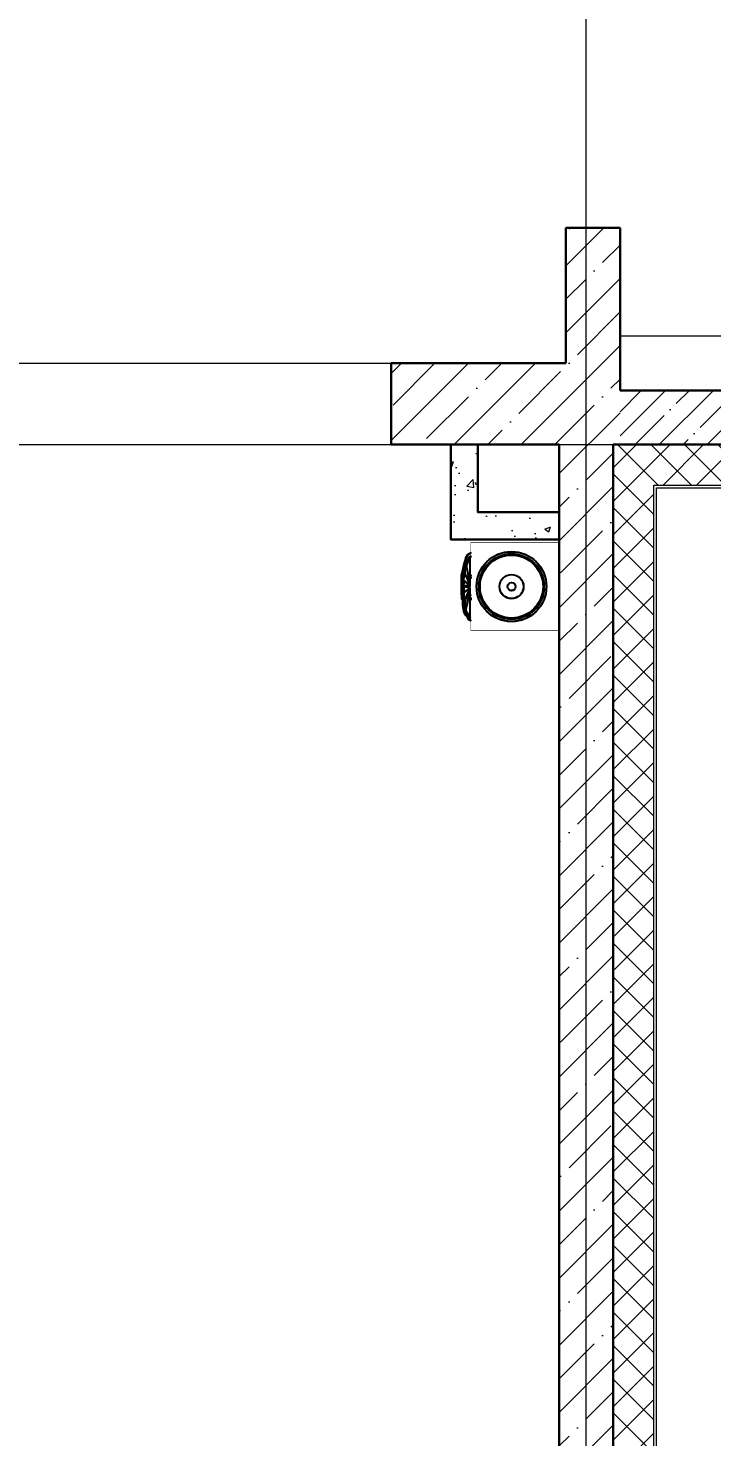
# Model space of a CAD drawing. Extents: x -96705 to 1864084, y -482104 to 235.
# Drawn here: x 937609 to 940134, y -153159 to -147960 of the extents above; entities that cross this region are included whole.
import ezdxf
from ezdxf import colors
from ezdxf.entities.mleader import LeaderData, LeaderLine
from ezdxf.math import Vec2, Vec3

# ---------------------------------------------------------------- set-up
doc = ezdxf.new("R2010")
doc.units = 0
doc.header["$LTSCALE"] = 100
doc.linetypes.add('ADSK_Штриховая_ш2 п1', pattern=[3, 2, -1])
doc.linetypes.add('CENTER', pattern=[2, 1.25, -0.25, 0.25, -0.25])
for name, color, linetype, lineweight in [('АР_Навесной фасад', 5, 'Continuous', 5), ('АР_Оси', 193, 'Continuous', 9), ('АР_Отметки', 250, 'Continuous', 15), ('АР_Перегородки газоблок', 165, 'Continuous', 30), ('АР_Перегородки газоблок_Штрих', 165, 'Continuous', 5), ('АР_Подоконники', 163, 'Continuous', 9), ('АР_Сущ Несущая стена', 202, 'Continuous', 30), ('АР_тонкая линия', 250, 'Continuous', 0), ('АР_Утеплитель', 250, 'Continuous', 9), ('АР_Штриховка монолит', 250, 'Continuous', 9)]:
    doc.layers.add(name, color=color, linetype=linetype, lineweight=lineweight)
doc.layers.add('ТХ_обор_бытовое', color=14, linetype='Continuous')
doc.styles.add('ISOCPEUR', font='isocpeui.ttf', dxfattribs={"height": 250})

# ---------------------------------------------------------------- blocks, each defined once
blk = doc.blocks.new('У300')
at = {"layer": 'ТХ_обор_бытовое', "transparency": 33554559}
for points in [[(-230550.5, 67413.5), (-230554.7, 67413.5), (-230554.7, 67409.3), (-230550.5, 67405.1), (-230546.2, 67409.3), (-230546.2, 67413.5)], [(-230550.5, 67413), (-230554.7, 67413), (-230554.7, 67408.8), (-230550.5, 67404.6), (-230546.3, 67408.8), (-230546.3, 67413)], [(-230546.2, 67417.8), (-230550.5, 67417.8), (-230550.5, 67413.5), (-230546.2, 67409.3), (-230542, 67413.5), (-230542, 67417.8)], [(-230546.3, 67417.3), (-230550.5, 67417.3), (-230550.5, 67413), (-230546.3, 67408.8), (-230542, 67413), (-230542, 67417.3)], [(-230575.9, 67354.3), (-230580.1, 67354.3), (-230580.1, 67350), (-230575.9, 67345.8), (-230571.6, 67350), (-230571.6, 67354.3)], [(-230575.9, 67354.3), (-230580.1, 67354.3), (-230580.1, 67350), (-230575.9, 67345.8), (-230571.6, 67350), (-230571.6, 67354.3)], [(-230575.9, 67354.3), (-230580.1, 67354.3), (-230580.1, 67350), (-230575.9, 67345.8), (-230571.6, 67350), (-230571.6, 67354.3)], [(-230575.9, 67354.3), (-230580.1, 67354.3), (-230580.1, 67350), (-230575.9, 67345.8), (-230571.6, 67350), (-230571.6, 67354.3)], [(-230575.9, 67354.3), (-230580.1, 67354.3), (-230580.1, 67350), (-230575.9, 67345.8), (-230571.6, 67350), (-230571.6, 67354.3)], [(-230575.9, 67354.3), (-230580.1, 67354.3), (-230580.1, 67350), (-230575.9, 67345.8), (-230571.6, 67350), (-230571.6, 67354.3)], [(-230575.9, 67353.8), (-230580.1, 67353.8), (-230580.1, 67349.5), (-230575.9, 67345.3), (-230571.7, 67349.5), (-230571.7, 67353.8)], [(-230575.9, 67353.8), (-230580.1, 67353.8), (-230580.1, 67349.5), (-230575.9, 67345.3), (-230571.7, 67349.5), (-230571.7, 67353.8)], [(-230575.9, 67353.8), (-230580.1, 67353.8), (-230580.1, 67349.5), (-230575.9, 67345.3), (-230571.7, 67349.5), (-230571.7, 67353.8)], [(-230575.9, 67353.8), (-230580.1, 67353.8), (-230580.1, 67349.5), (-230575.9, 67345.3), (-230571.7, 67349.5), (-230571.7, 67353.8)], [(-230575.9, 67353.8), (-230580.1, 67353.8), (-230580.1, 67349.5), (-230575.9, 67345.3), (-230571.7, 67349.5), (-230571.7, 67353.8)], [(-230575.9, 67353.8), (-230580.1, 67353.8), (-230580.1, 67349.5), (-230575.9, 67345.3), (-230571.7, 67349.5), (-230571.7, 67353.8)], [(-230575.9, 67350), (-230580.1, 67350), (-230580.1, 67345.8), (-230575.9, 67341.6), (-230571.6, 67345.8), (-230571.6, 67350)], [(-230575.9, 67350), (-230580.1, 67350), (-230580.1, 67345.8), (-230575.9, 67341.6), (-230571.6, 67345.8), (-230571.6, 67350)], [(-230575.9, 67350), (-230580.1, 67350), (-230580.1, 67345.8), (-230575.9, 67341.6), (-230571.6, 67345.8), (-230571.6, 67350)], [(-230575.9, 67350), (-230580.1, 67350), (-230580.1, 67345.8), (-230575.9, 67341.6), (-230571.6, 67345.8), (-230571.6, 67350)], [(-230575.9, 67350), (-230580.1, 67350), (-230580.1, 67345.8), (-230575.9, 67341.6), (-230571.6, 67345.8), (-230571.6, 67350)], [(-230575.9, 67350), (-230580.1, 67350), (-230580.1, 67345.8), (-230575.9, 67341.6), (-230571.6, 67345.8), (-230571.6, 67350)], [(-230575.9, 67350), (-230580.1, 67350), (-230580.1, 67345.8), (-230575.9, 67341.6), (-230571.6, 67345.8), (-230571.6, 67350)], [(-230575.9, 67350), (-230580.1, 67350), (-230580.1, 67345.8), (-230575.9, 67341.6), (-230571.6, 67345.8), (-230571.6, 67350)], [(-230575.9, 67350), (-230580.1, 67350), (-230580.1, 67345.8), (-230575.9, 67341.6), (-230571.6, 67345.8), (-230571.6, 67350)], [(-230575.9, 67350), (-230580.1, 67350), (-230580.1, 67345.8), (-230575.9, 67341.6), (-230571.6, 67345.8), (-230571.6, 67350)], [(-230575.9, 67350), (-230580.1, 67350), (-230580.1, 67345.8), (-230575.9, 67341.6), (-230571.6, 67345.8), (-230571.6, 67350)], [(-230575.9, 67350), (-230580.1, 67350), (-230580.1, 67345.8), (-230575.9, 67341.6), (-230571.6, 67345.8), (-230571.6, 67350)], [(-230575.9, 67350), (-230580.1, 67350), (-230580.1, 67345.8), (-230575.9, 67341.6), (-230571.6, 67345.8), (-230571.6, 67350)], [(-230575.9, 67349.5), (-230580.1, 67349.5), (-230580.1, 67345.3), (-230575.9, 67341.1), (-230571.7, 67345.3), (-230571.7, 67349.5)], [(-230575.9, 67349.5), (-230580.1, 67349.5), (-230580.1, 67345.3), (-230575.9, 67341.1), (-230571.7, 67345.3), (-230571.7, 67349.5)], [(-230575.9, 67349.5), (-230580.1, 67349.5), (-230580.1, 67345.3), (-230575.9, 67341.1), (-230571.7, 67345.3), (-230571.7, 67349.5)], [(-230575.9, 67349.5), (-230580.1, 67349.5), (-230580.1, 67345.3), (-230575.9, 67341.1), (-230571.7, 67345.3), (-230571.7, 67349.5)], [(-230575.9, 67349.5), (-230580.1, 67349.5), (-230580.1, 67345.3), (-230575.9, 67341.1), (-230571.7, 67345.3), (-230571.7, 67349.5)], [(-230575.9, 67349.5), (-230580.1, 67349.5), (-230580.1, 67345.3), (-230575.9, 67341.1), (-230571.7, 67345.3), (-230571.7, 67349.5)], [(-230575.9, 67349.5), (-230580.1, 67349.5), (-230580.1, 67345.3), (-230575.9, 67341.1), (-230571.7, 67345.3), (-230571.7, 67349.5)], [(-230575.9, 67349.5), (-230580.1, 67349.5), (-230580.1, 67345.3), (-230575.9, 67341.1), (-230571.7, 67345.3), (-230571.7, 67349.5)], [(-230575.9, 67349.5), (-230580.1, 67349.5), (-230580.1, 67345.3), (-230575.9, 67341.1), (-230571.7, 67345.3), (-230571.7, 67349.5)], [(-230575.9, 67349.5), (-230580.1, 67349.5), (-230580.1, 67345.3), (-230575.9, 67341.1), (-230571.7, 67345.3), (-230571.7, 67349.5)], [(-230575.9, 67349.5), (-230580.1, 67349.5), (-230580.1, 67345.3), (-230575.9, 67341.1), (-230571.7, 67345.3), (-230571.7, 67349.5)], [(-230575.9, 67349.5), (-230580.1, 67349.5), (-230580.1, 67345.3), (-230575.9, 67341.1), (-230571.7, 67345.3), (-230571.7, 67349.5)], [(-230575.9, 67349.5), (-230580.1, 67349.5), (-230580.1, 67345.3), (-230575.9, 67341.1), (-230571.7, 67345.3), (-230571.7, 67349.5)], [(-230575.9, 67345.8), (-230580.1, 67345.8), (-230580.1, 67341.6), (-230575.9, 67337.3), (-230571.6, 67341.6), (-230571.6, 67345.8)], [(-230575.9, 67345.3), (-230580.1, 67345.3), (-230580.1, 67341.1), (-230575.9, 67336.8), (-230571.7, 67341.1), (-230571.7, 67345.3)], [(-230571.6, 67354.3), (-230575.9, 67354.3), (-230575.9, 67350), (-230571.6, 67345.8), (-230567.4, 67350), (-230567.4, 67354.3)], [(-230571.6, 67354.3), (-230575.9, 67354.3), (-230575.9, 67350), (-230571.6, 67345.8), (-230567.4, 67350), (-230567.4, 67354.3)], [(-230571.6, 67354.3), (-230575.9, 67354.3), (-230575.9, 67350), (-230571.6, 67345.8), (-230567.4, 67350), (-230567.4, 67354.3)], [(-230571.6, 67354.3), (-230575.9, 67354.3), (-230575.9, 67350), (-230571.6, 67345.8), (-230567.4, 67350), (-230567.4, 67354.3)], [(-230571.6, 67354.3), (-230575.9, 67354.3), (-230575.9, 67350), (-230571.6, 67345.8), (-230567.4, 67350), (-230567.4, 67354.3)], [(-230571.7, 67353.8), (-230575.9, 67353.8), (-230575.9, 67349.5), (-230571.7, 67345.3), (-230567.4, 67349.5), (-230567.4, 67353.8)], [(-230571.7, 67353.8), (-230575.9, 67353.8), (-230575.9, 67349.5), (-230571.7, 67345.3), (-230567.4, 67349.5), (-230567.4, 67353.8)], [(-230571.7, 67353.8), (-230575.9, 67353.8), (-230575.9, 67349.5), (-230571.7, 67345.3), (-230567.4, 67349.5), (-230567.4, 67353.8)], [(-230571.7, 67353.8), (-230575.9, 67353.8), (-230575.9, 67349.5), (-230571.7, 67345.3), (-230567.4, 67349.5), (-230567.4, 67353.8)], [(-230571.7, 67353.8), (-230575.9, 67353.8), (-230575.9, 67349.5), (-230571.7, 67345.3), (-230567.4, 67349.5), (-230567.4, 67353.8)], [(-230571.6, 67350), (-230575.9, 67350), (-230575.9, 67345.8), (-230571.6, 67341.6), (-230567.4, 67345.8), (-230567.4, 67350)], [(-230571.6, 67350), (-230575.9, 67350), (-230575.9, 67345.8), (-230571.6, 67341.6), (-230567.4, 67345.8), (-230567.4, 67350)], [(-230571.6, 67350), (-230575.9, 67350), (-230575.9, 67345.8), (-230571.6, 67341.6), (-230567.4, 67345.8), (-230567.4, 67350)], [(-230571.6, 67350), (-230575.9, 67350), (-230575.9, 67345.8), (-230571.6, 67341.6), (-230567.4, 67345.8), (-230567.4, 67350)], [(-230571.6, 67350), (-230575.9, 67350), (-230575.9, 67345.8), (-230571.6, 67341.6), (-230567.4, 67345.8), (-230567.4, 67350)], [(-230571.6, 67350), (-230575.9, 67350), (-230575.9, 67345.8), (-230571.6, 67341.6), (-230567.4, 67345.8), (-230567.4, 67350)], [(-230571.6, 67350), (-230575.9, 67350), (-230575.9, 67345.8), (-230571.6, 67341.6), (-230567.4, 67345.8), (-230567.4, 67350)], [(-230571.6, 67350), (-230575.9, 67350), (-230575.9, 67345.8), (-230571.6, 67341.6), (-230567.4, 67345.8), (-230567.4, 67350)], [(-230571.7, 67349.5), (-230575.9, 67349.5), (-230575.9, 67345.3), (-230571.7, 67341.1), (-230567.4, 67345.3), (-230567.4, 67349.5)], [(-230571.7, 67349.5), (-230575.9, 67349.5), (-230575.9, 67345.3), (-230571.7, 67341.1), (-230567.4, 67345.3), (-230567.4, 67349.5)], [(-230571.7, 67349.5), (-230575.9, 67349.5), (-230575.9, 67345.3), (-230571.7, 67341.1), (-230567.4, 67345.3), (-230567.4, 67349.5)], [(-230571.7, 67349.5), (-230575.9, 67349.5), (-230575.9, 67345.3), (-230571.7, 67341.1), (-230567.4, 67345.3), (-230567.4, 67349.5)], [(-230571.7, 67349.5), (-230575.9, 67349.5), (-230575.9, 67345.3), (-230571.7, 67341.1), (-230567.4, 67345.3), (-230567.4, 67349.5)], [(-230571.7, 67349.5), (-230575.9, 67349.5), (-230575.9, 67345.3), (-230571.7, 67341.1), (-230567.4, 67345.3), (-230567.4, 67349.5)], [(-230571.7, 67349.5), (-230575.9, 67349.5), (-230575.9, 67345.3), (-230571.7, 67341.1), (-230567.4, 67345.3), (-230567.4, 67349.5)], [(-230571.7, 67349.5), (-230575.9, 67349.5), (-230575.9, 67345.3), (-230571.7, 67341.1), (-230567.4, 67345.3), (-230567.4, 67349.5)], [(-230567.4, 67341.1), (-230571.7, 67341.1), (-230571.7, 67336.8), (-230567.4, 67332.6), (-230563.2, 67336.8), (-230563.2, 67341.1)], [(-230567.4, 67328.4), (-230571.7, 67328.4), (-230571.7, 67324.1), (-230567.4, 67319.9), (-230563.2, 67324.1), (-230563.2, 67328.4)], [(-230567.4, 67341.6), (-230571.6, 67341.6), (-230571.6, 67337.3), (-230567.4, 67333.1), (-230563.2, 67337.3), (-230563.2, 67341.6)], [(-230567.4, 67328.9), (-230571.6, 67328.9), (-230571.6, 67324.6), (-230567.4, 67320.4), (-230563.2, 67324.6), (-230563.2, 67328.9)], [(-230546.2, 67358.5), (-230550.5, 67358.5), (-230550.5, 67354.3), (-230546.2, 67350), (-230542, 67354.3), (-230542, 67358.5)], [(-230546.2, 67358.5), (-230550.5, 67358.5), (-230550.5, 67354.3), (-230546.2, 67350), (-230542, 67354.3), (-230542, 67358.5)], [(-230546.3, 67358), (-230550.5, 67358), (-230550.5, 67353.8), (-230546.3, 67349.5), (-230542, 67353.8), (-230542, 67358)], [(-230546.3, 67358), (-230550.5, 67358), (-230550.5, 67353.8), (-230546.3, 67349.5), (-230542, 67353.8), (-230542, 67358)], [(-230546.2, 67354.3), (-230550.5, 67354.3), (-230550.5, 67350), (-230546.2, 67345.8), (-230542, 67350), (-230542, 67354.3)], [(-230546.2, 67354.3), (-230550.5, 67354.3), (-230550.5, 67350), (-230546.2, 67345.8), (-230542, 67350), (-230542, 67354.3)], [(-230546.2, 67354.3), (-230550.5, 67354.3), (-230550.5, 67350), (-230546.2, 67345.8), (-230542, 67350), (-230542, 67354.3)], [(-230546.3, 67353.8), (-230550.5, 67353.8), (-230550.5, 67349.5), (-230546.3, 67345.3), (-230542, 67349.5), (-230542, 67353.8)], [(-230546.3, 67353.8), (-230550.5, 67353.8), (-230550.5, 67349.5), (-230546.3, 67345.3), (-230542, 67349.5), (-230542, 67353.8)], [(-230546.3, 67353.8), (-230550.5, 67353.8), (-230550.5, 67349.5), (-230546.3, 67345.3), (-230542, 67349.5), (-230542, 67353.8)], [(-230546.2, 67350), (-230550.5, 67350), (-230550.5, 67345.8), (-230546.2, 67341.6), (-230542, 67345.8), (-230542, 67350)], [(-230546.3, 67349.5), (-230550.5, 67349.5), (-230550.5, 67345.3), (-230546.3, 67341.1), (-230542, 67345.3), (-230542, 67349.5)], [(-230546.2, 67345.8), (-230550.5, 67345.8), (-230550.5, 67341.6), (-230546.2, 67337.3), (-230542, 67341.6), (-230542, 67345.8)], [(-230546.2, 67345.8), (-230550.5, 67345.8), (-230550.5, 67341.6), (-230546.2, 67337.3), (-230542, 67341.6), (-230542, 67345.8)], [(-230546.2, 67345.8), (-230550.5, 67345.8), (-230550.5, 67341.6), (-230546.2, 67337.3), (-230542, 67341.6), (-230542, 67345.8)], [(-230546.2, 67345.8), (-230550.5, 67345.8), (-230550.5, 67341.6), (-230546.2, 67337.3), (-230542, 67341.6), (-230542, 67345.8)], [(-230546.3, 67345.3), (-230550.5, 67345.3), (-230550.5, 67341.1), (-230546.3, 67336.8), (-230542, 67341.1), (-230542, 67345.3)], [(-230546.3, 67345.3), (-230550.5, 67345.3), (-230550.5, 67341.1), (-230546.3, 67336.8), (-230542, 67341.1), (-230542, 67345.3)], [(-230546.3, 67345.3), (-230550.5, 67345.3), (-230550.5, 67341.1), (-230546.3, 67336.8), (-230542, 67341.1), (-230542, 67345.3)], [(-230546.3, 67345.3), (-230550.5, 67345.3), (-230550.5, 67341.1), (-230546.3, 67336.8), (-230542, 67341.1), (-230542, 67345.3)], [(-230542, 67349.5), (-230546.3, 67349.5), (-230546.3, 67345.3), (-230542, 67341.1), (-230537.8, 67345.3), (-230537.8, 67349.5)], [(-230542, 67341.1), (-230546.3, 67341.1), (-230546.3, 67336.8), (-230542, 67332.6), (-230537.8, 67336.8), (-230537.8, 67341.1)], [(-230542, 67341.1), (-230546.3, 67341.1), (-230546.3, 67336.8), (-230542, 67332.6), (-230537.8, 67336.8), (-230537.8, 67341.1)], [(-230542, 67350), (-230546.2, 67350), (-230546.2, 67345.8), (-230542, 67341.6), (-230537.8, 67345.8), (-230537.8, 67350)], [(-230542, 67341.6), (-230546.2, 67341.6), (-230546.2, 67337.3), (-230542, 67333.1), (-230537.8, 67337.3), (-230537.8, 67341.6)], [(-230542, 67341.6), (-230546.2, 67341.6), (-230546.2, 67337.3), (-230542, 67333.1), (-230537.8, 67337.3), (-230537.8, 67341.6)], [(-230567.4, 67319.9), (-230571.7, 67319.9), (-230571.7, 67315.7), (-230567.4, 67311.4), (-230563.2, 67315.7), (-230563.2, 67319.9)], [(-230567.4, 67307.2), (-230571.7, 67307.2), (-230571.7, 67303), (-230567.4, 67298.7), (-230563.2, 67303), (-230563.2, 67307.2)], [(-230567.4, 67303), (-230571.7, 67303), (-230571.7, 67298.7), (-230567.4, 67294.5), (-230563.2, 67298.7), (-230563.2, 67303)], [(-230567.4, 67303), (-230571.7, 67303), (-230571.7, 67298.7), (-230567.4, 67294.5), (-230563.2, 67298.7), (-230563.2, 67303)], [(-230567.4, 67298.7), (-230571.7, 67298.7), (-230571.7, 67294.5), (-230567.4, 67290.3), (-230563.2, 67294.5), (-230563.2, 67298.7)], [(-230567.4, 67298.7), (-230571.7, 67298.7), (-230571.7, 67294.5), (-230567.4, 67290.3), (-230563.2, 67294.5), (-230563.2, 67298.7)], [(-230567.4, 67298.7), (-230571.7, 67298.7), (-230571.7, 67294.5), (-230567.4, 67290.3), (-230563.2, 67294.5), (-230563.2, 67298.7)], [(-230567.4, 67298.7), (-230571.7, 67298.7), (-230571.7, 67294.5), (-230567.4, 67290.3), (-230563.2, 67294.5), (-230563.2, 67298.7)], [(-230567.4, 67290.3), (-230571.7, 67290.3), (-230571.7, 67286), (-230567.4, 67281.8), (-230563.2, 67286), (-230563.2, 67290.3)], [(-230567.4, 67281.8), (-230571.7, 67281.8), (-230571.7, 67277.6), (-230567.4, 67273.3), (-230563.2, 67277.6), (-230563.2, 67281.8)], [(-230567.4, 67281.8), (-230571.7, 67281.8), (-230571.7, 67277.6), (-230567.4, 67273.3), (-230563.2, 67277.6), (-230563.2, 67281.8)], [(-230567.4, 67277.6), (-230571.7, 67277.6), (-230571.7, 67273.3), (-230567.4, 67269.1), (-230563.2, 67273.3), (-230563.2, 67277.6)], [(-230567.4, 67320.4), (-230571.6, 67320.4), (-230571.6, 67316.2), (-230567.4, 67311.9), (-230563.2, 67316.2), (-230563.2, 67320.4)], [(-230567.4, 67307.7), (-230571.6, 67307.7), (-230571.6, 67303.5), (-230567.4, 67299.2), (-230563.2, 67303.5), (-230563.2, 67307.7)], [(-230567.4, 67303.5), (-230571.6, 67303.5), (-230571.6, 67299.2), (-230567.4, 67295), (-230563.2, 67299.2), (-230563.2, 67303.5)], [(-230567.4, 67303.5), (-230571.6, 67303.5), (-230571.6, 67299.2), (-230567.4, 67295), (-230563.2, 67299.2), (-230563.2, 67303.5)], [(-230567.4, 67299.2), (-230571.6, 67299.2), (-230571.6, 67295), (-230567.4, 67290.8), (-230563.2, 67295), (-230563.2, 67299.2)], [(-230567.4, 67299.2), (-230571.6, 67299.2), (-230571.6, 67295), (-230567.4, 67290.8), (-230563.2, 67295), (-230563.2, 67299.2)], [(-230567.4, 67299.2), (-230571.6, 67299.2), (-230571.6, 67295), (-230567.4, 67290.8), (-230563.2, 67295), (-230563.2, 67299.2)], [(-230567.4, 67299.2), (-230571.6, 67299.2), (-230571.6, 67295), (-230567.4, 67290.8), (-230563.2, 67295), (-230563.2, 67299.2)], [(-230567.4, 67290.8), (-230571.6, 67290.8), (-230571.6, 67286.5), (-230567.4, 67282.3), (-230563.2, 67286.5), (-230563.2, 67290.8)], [(-230567.4, 67282.3), (-230571.6, 67282.3), (-230571.6, 67278.1), (-230567.4, 67273.8), (-230563.2, 67278.1), (-230563.2, 67282.3)], [(-230567.4, 67282.3), (-230571.6, 67282.3), (-230571.6, 67278.1), (-230567.4, 67273.8), (-230563.2, 67278.1), (-230563.2, 67282.3)], [(-230567.4, 67278.1), (-230571.6, 67278.1), (-230571.6, 67273.8), (-230567.4, 67269.6), (-230563.2, 67273.8), (-230563.2, 67278.1)], [(-230575.9, 67273.8), (-230580.1, 67273.8), (-230580.1, 67269.6), (-230575.9, 67265.4), (-230571.6, 67269.6), (-230571.6, 67273.8)], [(-230575.9, 67273.8), (-230580.1, 67273.8), (-230580.1, 67269.6), (-230575.9, 67265.4), (-230571.6, 67269.6), (-230571.6, 67273.8)], [(-230575.9, 67273.3), (-230580.1, 67273.3), (-230580.1, 67269.1), (-230575.9, 67264.9), (-230571.7, 67269.1), (-230571.7, 67273.3)], [(-230575.9, 67273.3), (-230580.1, 67273.3), (-230580.1, 67269.1), (-230575.9, 67264.9), (-230571.7, 67269.1), (-230571.7, 67273.3)], [(-230575.9, 67269.6), (-230580.1, 67269.6), (-230580.1, 67265.4), (-230575.9, 67261.1), (-230571.6, 67265.4), (-230571.6, 67269.6)], [(-230575.9, 67269.6), (-230580.1, 67269.6), (-230580.1, 67265.4), (-230575.9, 67261.1), (-230571.6, 67265.4), (-230571.6, 67269.6)], [(-230575.9, 67269.6), (-230580.1, 67269.6), (-230580.1, 67265.4), (-230575.9, 67261.1), (-230571.6, 67265.4), (-230571.6, 67269.6)], [(-230575.9, 67269.6), (-230580.1, 67269.6), (-230580.1, 67265.4), (-230575.9, 67261.1), (-230571.6, 67265.4), (-230571.6, 67269.6)], [(-230575.9, 67269.6), (-230580.1, 67269.6), (-230580.1, 67265.4), (-230575.9, 67261.1), (-230571.6, 67265.4), (-230571.6, 67269.6)], [(-230575.9, 67269.6), (-230580.1, 67269.6), (-230580.1, 67265.4), (-230575.9, 67261.1), (-230571.6, 67265.4), (-230571.6, 67269.6)], [(-230575.9, 67269.6), (-230580.1, 67269.6), (-230580.1, 67265.4), (-230575.9, 67261.1), (-230571.6, 67265.4), (-230571.6, 67269.6)], [(-230575.9, 67269.6), (-230580.1, 67269.6), (-230580.1, 67265.4), (-230575.9, 67261.1), (-230571.6, 67265.4), (-230571.6, 67269.6)], [(-230575.9, 67269.6), (-230580.1, 67269.6), (-230580.1, 67265.4), (-230575.9, 67261.1), (-230571.6, 67265.4), (-230571.6, 67269.6)], [(-230575.9, 67269.1), (-230580.1, 67269.1), (-230580.1, 67264.9), (-230575.9, 67260.6), (-230571.7, 67264.9), (-230571.7, 67269.1)], [(-230575.9, 67269.1), (-230580.1, 67269.1), (-230580.1, 67264.9), (-230575.9, 67260.6), (-230571.7, 67264.9), (-230571.7, 67269.1)], [(-230575.9, 67269.1), (-230580.1, 67269.1), (-230580.1, 67264.9), (-230575.9, 67260.6), (-230571.7, 67264.9), (-230571.7, 67269.1)], [(-230575.9, 67269.1), (-230580.1, 67269.1), (-230580.1, 67264.9), (-230575.9, 67260.6), (-230571.7, 67264.9), (-230571.7, 67269.1)], [(-230575.9, 67269.1), (-230580.1, 67269.1), (-230580.1, 67264.9), (-230575.9, 67260.6), (-230571.7, 67264.9), (-230571.7, 67269.1)], [(-230575.9, 67269.1), (-230580.1, 67269.1), (-230580.1, 67264.9), (-230575.9, 67260.6), (-230571.7, 67264.9), (-230571.7, 67269.1)], [(-230575.9, 67269.1), (-230580.1, 67269.1), (-230580.1, 67264.9), (-230575.9, 67260.6), (-230571.7, 67264.9), (-230571.7, 67269.1)], [(-230575.9, 67269.1), (-230580.1, 67269.1), (-230580.1, 67264.9), (-230575.9, 67260.6), (-230571.7, 67264.9), (-230571.7, 67269.1)], [(-230575.9, 67269.1), (-230580.1, 67269.1), (-230580.1, 67264.9), (-230575.9, 67260.6), (-230571.7, 67264.9), (-230571.7, 67269.1)], [(-230575.9, 67265.4), (-230580.1, 67265.4), (-230580.1, 67261.1), (-230575.9, 67256.9), (-230571.6, 67261.1), (-230571.6, 67265.4)], [(-230575.9, 67265.4), (-230580.1, 67265.4), (-230580.1, 67261.1), (-230575.9, 67256.9), (-230571.6, 67261.1), (-230571.6, 67265.4)], [(-230575.9, 67265.4), (-230580.1, 67265.4), (-230580.1, 67261.1), (-230575.9, 67256.9), (-230571.6, 67261.1), (-230571.6, 67265.4)], [(-230575.9, 67265.4), (-230580.1, 67265.4), (-230580.1, 67261.1), (-230575.9, 67256.9), (-230571.6, 67261.1), (-230571.6, 67265.4)], [(-230575.9, 67265.4), (-230580.1, 67265.4), (-230580.1, 67261.1), (-230575.9, 67256.9), (-230571.6, 67261.1), (-230571.6, 67265.4)], [(-230575.9, 67264.9), (-230580.1, 67264.9), (-230580.1, 67260.6), (-230575.9, 67256.4), (-230571.7, 67260.6), (-230571.7, 67264.9)], [(-230575.9, 67264.9), (-230580.1, 67264.9), (-230580.1, 67260.6), (-230575.9, 67256.4), (-230571.7, 67260.6), (-230571.7, 67264.9)], [(-230575.9, 67264.9), (-230580.1, 67264.9), (-230580.1, 67260.6), (-230575.9, 67256.4), (-230571.7, 67260.6), (-230571.7, 67264.9)], [(-230575.9, 67264.9), (-230580.1, 67264.9), (-230580.1, 67260.6), (-230575.9, 67256.4), (-230571.7, 67260.6), (-230571.7, 67264.9)], [(-230575.9, 67264.9), (-230580.1, 67264.9), (-230580.1, 67260.6), (-230575.9, 67256.4), (-230571.7, 67260.6), (-230571.7, 67264.9)], [(-230571.6, 67269.6), (-230575.9, 67269.6), (-230575.9, 67265.4), (-230571.6, 67261.1), (-230567.4, 67265.4), (-230567.4, 67269.6)], [(-230571.6, 67269.6), (-230575.9, 67269.6), (-230575.9, 67265.4), (-230571.6, 67261.1), (-230567.4, 67265.4), (-230567.4, 67269.6)], [(-230571.6, 67269.6), (-230575.9, 67269.6), (-230575.9, 67265.4), (-230571.6, 67261.1), (-230567.4, 67265.4), (-230567.4, 67269.6)], [(-230571.6, 67269.6), (-230575.9, 67269.6), (-230575.9, 67265.4), (-230571.6, 67261.1), (-230567.4, 67265.4), (-230567.4, 67269.6)], [(-230571.6, 67269.6), (-230575.9, 67269.6), (-230575.9, 67265.4), (-230571.6, 67261.1), (-230567.4, 67265.4), (-230567.4, 67269.6)], [(-230571.6, 67269.6), (-230575.9, 67269.6), (-230575.9, 67265.4), (-230571.6, 67261.1), (-230567.4, 67265.4), (-230567.4, 67269.6)], [(-230571.6, 67269.6), (-230575.9, 67269.6), (-230575.9, 67265.4), (-230571.6, 67261.1), (-230567.4, 67265.4), (-230567.4, 67269.6)], [(-230571.6, 67269.6), (-230575.9, 67269.6), (-230575.9, 67265.4), (-230571.6, 67261.1), (-230567.4, 67265.4), (-230567.4, 67269.6)], [(-230571.6, 67269.6), (-230575.9, 67269.6), (-230575.9, 67265.4), (-230571.6, 67261.1), (-230567.4, 67265.4), (-230567.4, 67269.6)], [(-230571.7, 67269.1), (-230575.9, 67269.1), (-230575.9, 67264.9), (-230571.7, 67260.6), (-230567.4, 67264.9), (-230567.4, 67269.1)], [(-230571.7, 67269.1), (-230575.9, 67269.1), (-230575.9, 67264.9), (-230571.7, 67260.6), (-230567.4, 67264.9), (-230567.4, 67269.1)], [(-230571.7, 67269.1), (-230575.9, 67269.1), (-230575.9, 67264.9), (-230571.7, 67260.6), (-230567.4, 67264.9), (-230567.4, 67269.1)], [(-230571.7, 67269.1), (-230575.9, 67269.1), (-230575.9, 67264.9), (-230571.7, 67260.6), (-230567.4, 67264.9), (-230567.4, 67269.1)], [(-230571.7, 67269.1), (-230575.9, 67269.1), (-230575.9, 67264.9), (-230571.7, 67260.6), (-230567.4, 67264.9), (-230567.4, 67269.1)], [(-230571.7, 67269.1), (-230575.9, 67269.1), (-230575.9, 67264.9), (-230571.7, 67260.6), (-230567.4, 67264.9), (-230567.4, 67269.1)], [(-230571.7, 67269.1), (-230575.9, 67269.1), (-230575.9, 67264.9), (-230571.7, 67260.6), (-230567.4, 67264.9), (-230567.4, 67269.1)], [(-230571.7, 67269.1), (-230575.9, 67269.1), (-230575.9, 67264.9), (-230571.7, 67260.6), (-230567.4, 67264.9), (-230567.4, 67269.1)], [(-230571.7, 67269.1), (-230575.9, 67269.1), (-230575.9, 67264.9), (-230571.7, 67260.6), (-230567.4, 67264.9), (-230567.4, 67269.1)], [(-230571.6, 67265.4), (-230575.9, 67265.4), (-230575.9, 67261.1), (-230571.6, 67256.9), (-230567.4, 67261.1), (-230567.4, 67265.4)], [(-230571.6, 67265.4), (-230575.9, 67265.4), (-230575.9, 67261.1), (-230571.6, 67256.9), (-230567.4, 67261.1), (-230567.4, 67265.4)], [(-230571.6, 67265.4), (-230575.9, 67265.4), (-230575.9, 67261.1), (-230571.6, 67256.9), (-230567.4, 67261.1), (-230567.4, 67265.4)], [(-230571.7, 67264.9), (-230575.9, 67264.9), (-230575.9, 67260.6), (-230571.7, 67256.4), (-230567.4, 67260.6), (-230567.4, 67264.9)], [(-230571.7, 67264.9), (-230575.9, 67264.9), (-230575.9, 67260.6), (-230571.7, 67256.4), (-230567.4, 67260.6), (-230567.4, 67264.9)], [(-230571.7, 67264.9), (-230575.9, 67264.9), (-230575.9, 67260.6), (-230571.7, 67256.4), (-230567.4, 67260.6), (-230567.4, 67264.9)], [(-230567.4, 67273.3), (-230571.7, 67273.3), (-230571.7, 67269.1), (-230567.4, 67264.9), (-230563.2, 67269.1), (-230563.2, 67273.3)], [(-230567.4, 67273.8), (-230571.6, 67273.8), (-230571.6, 67269.6), (-230567.4, 67265.4), (-230563.2, 67269.6), (-230563.2, 67273.8)], [(-230563.2, 67269.6), (-230567.4, 67269.6), (-230567.4, 67265.4), (-230563.2, 67261.1), (-230558.9, 67265.4), (-230558.9, 67269.6)], [(-230563.2, 67269.1), (-230567.4, 67269.1), (-230567.4, 67264.9), (-230563.2, 67260.6), (-230559, 67264.9), (-230559, 67269.1)], [(-230563.2, 67256.9), (-230567.4, 67256.9), (-230567.4, 67252.7), (-230563.2, 67248.4), (-230558.9, 67252.7), (-230558.9, 67256.9)], [(-230563.2, 67256.4), (-230567.4, 67256.4), (-230567.4, 67252.2), (-230563.2, 67247.9), (-230559, 67252.2), (-230559, 67256.4)], [(-230563.2, 67252.7), (-230567.4, 67252.7), (-230567.4, 67248.4), (-230563.2, 67244.2), (-230558.9, 67248.4), (-230558.9, 67252.7)], [(-230563.2, 67252.2), (-230567.4, 67252.2), (-230567.4, 67247.9), (-230563.2, 67243.7), (-230559, 67247.9), (-230559, 67252.2)], [(-230563.2, 67244.2), (-230567.4, 67244.2), (-230567.4, 67240), (-230563.2, 67235.7), (-230558.9, 67240), (-230558.9, 67244.2)], [(-230563.2, 67243.7), (-230567.4, 67243.7), (-230567.4, 67239.5), (-230563.2, 67235.2), (-230559, 67239.5), (-230559, 67243.7)], [(-230563.2, 67240), (-230567.4, 67240), (-230567.4, 67235.7), (-230563.2, 67231.5), (-230558.9, 67235.7), (-230558.9, 67240)], [(-230563.2, 67239.5), (-230567.4, 67239.5), (-230567.4, 67235.2), (-230563.2, 67231), (-230559, 67235.2), (-230559, 67239.5)], [(-230550.5, 67269.6), (-230554.7, 67269.6), (-230554.7, 67265.4), (-230550.5, 67261.1), (-230546.2, 67265.4), (-230546.2, 67269.6)], [(-230550.5, 67269.6), (-230554.7, 67269.6), (-230554.7, 67265.4), (-230550.5, 67261.1), (-230546.2, 67265.4), (-230546.2, 67269.6)], [(-230550.5, 67269.1), (-230554.7, 67269.1), (-230554.7, 67264.9), (-230550.5, 67260.6), (-230546.3, 67264.9), (-230546.3, 67269.1)], [(-230550.5, 67269.1), (-230554.7, 67269.1), (-230554.7, 67264.9), (-230550.5, 67260.6), (-230546.3, 67264.9), (-230546.3, 67269.1)], [(-230546.2, 67273.8), (-230550.5, 67273.8), (-230550.5, 67269.6), (-230546.2, 67265.4), (-230542, 67269.6), (-230542, 67273.8)], [(-230546.2, 67273.8), (-230550.5, 67273.8), (-230550.5, 67269.6), (-230546.2, 67265.4), (-230542, 67269.6), (-230542, 67273.8)], [(-230546.2, 67273.8), (-230550.5, 67273.8), (-230550.5, 67269.6), (-230546.2, 67265.4), (-230542, 67269.6), (-230542, 67273.8)], [(-230546.2, 67273.8), (-230550.5, 67273.8), (-230550.5, 67269.6), (-230546.2, 67265.4), (-230542, 67269.6), (-230542, 67273.8)], [(-230546.3, 67273.3), (-230550.5, 67273.3), (-230550.5, 67269.1), (-230546.3, 67264.9), (-230542, 67269.1), (-230542, 67273.3)], [(-230546.3, 67273.3), (-230550.5, 67273.3), (-230550.5, 67269.1), (-230546.3, 67264.9), (-230542, 67269.1), (-230542, 67273.3)], [(-230546.3, 67273.3), (-230550.5, 67273.3), (-230550.5, 67269.1), (-230546.3, 67264.9), (-230542, 67269.1), (-230542, 67273.3)], [(-230546.3, 67273.3), (-230550.5, 67273.3), (-230550.5, 67269.1), (-230546.3, 67264.9), (-230542, 67269.1), (-230542, 67273.3)], [(-230546.2, 67269.6), (-230550.5, 67269.6), (-230550.5, 67265.4), (-230546.2, 67261.1), (-230542, 67265.4), (-230542, 67269.6)], [(-230546.2, 67269.6), (-230550.5, 67269.6), (-230550.5, 67265.4), (-230546.2, 67261.1), (-230542, 67265.4), (-230542, 67269.6)], [(-230546.3, 67269.1), (-230550.5, 67269.1), (-230550.5, 67264.9), (-230546.3, 67260.6), (-230542, 67264.9), (-230542, 67269.1)], [(-230546.3, 67269.1), (-230550.5, 67269.1), (-230550.5, 67264.9), (-230546.3, 67260.6), (-230542, 67264.9), (-230542, 67269.1)], [(-230546.2, 67265.4), (-230550.5, 67265.4), (-230550.5, 67261.1), (-230546.2, 67256.9), (-230542, 67261.1), (-230542, 67265.4)], [(-230546.2, 67265.4), (-230550.5, 67265.4), (-230550.5, 67261.1), (-230546.2, 67256.9), (-230542, 67261.1), (-230542, 67265.4)], [(-230546.3, 67264.9), (-230550.5, 67264.9), (-230550.5, 67260.6), (-230546.3, 67256.4), (-230542, 67260.6), (-230542, 67264.9)], [(-230546.3, 67264.9), (-230550.5, 67264.9), (-230550.5, 67260.6), (-230546.3, 67256.4), (-230542, 67260.6), (-230542, 67264.9)], [(-230546.2, 67261.1), (-230550.5, 67261.1), (-230550.5, 67256.9), (-230546.2, 67252.7), (-230542, 67256.9), (-230542, 67261.1)], [(-230546.2, 67261.1), (-230550.5, 67261.1), (-230550.5, 67256.9), (-230546.2, 67252.7), (-230542, 67256.9), (-230542, 67261.1)], [(-230546.3, 67260.6), (-230550.5, 67260.6), (-230550.5, 67256.4), (-230546.3, 67252.2), (-230542, 67256.4), (-230542, 67260.6)], [(-230546.3, 67260.6), (-230550.5, 67260.6), (-230550.5, 67256.4), (-230546.3, 67252.2), (-230542, 67256.4), (-230542, 67260.6)], [(-230542, 67264.9), (-230546.3, 67264.9), (-230546.3, 67260.6), (-230542, 67256.4), (-230537.8, 67260.6), (-230537.8, 67264.9)], [(-230542, 67260.6), (-230546.3, 67260.6), (-230546.3, 67256.4), (-230542, 67252.2), (-230537.8, 67256.4), (-230537.8, 67260.6)], [(-230542, 67260.6), (-230546.3, 67260.6), (-230546.3, 67256.4), (-230542, 67252.2), (-230537.8, 67256.4), (-230537.8, 67260.6)], [(-230542, 67265.4), (-230546.2, 67265.4), (-230546.2, 67261.1), (-230542, 67256.9), (-230537.8, 67261.1), (-230537.8, 67265.4)], [(-230542, 67261.1), (-230546.2, 67261.1), (-230546.2, 67256.9), (-230542, 67252.7), (-230537.8, 67256.9), (-230537.8, 67261.1)], [(-230542, 67261.1), (-230546.2, 67261.1), (-230546.2, 67256.9), (-230542, 67252.7), (-230537.8, 67256.9), (-230537.8, 67261.1)], [(-230550.5, 67206.1), (-230554.7, 67206.1), (-230554.7, 67201.9), (-230550.5, 67197.6), (-230546.2, 67201.9), (-230546.2, 67206.1)], [(-230550.5, 67205.6), (-230554.7, 67205.6), (-230554.7, 67201.4), (-230550.5, 67197.1), (-230546.3, 67201.4), (-230546.3, 67205.6)]]:
    blk.add_hatch(color=8, dxfattribs=at).paths.add_polyline_path(points)
at = {"layer": 'ТХ_обор_бытовое', "color": 8, "const_width": 2}
blk.add_lwpolyline([(-230216, 67468.6), (-230216, 67142.6), (-230542, 67142.6), (-230542, 67468.6)], close=True, dxfattribs=at)
at = {"layer": 'ТХ_обор_бытовое', "color": 8}
for points in [[(-230550.5, 67184.9), (-230554.7, 67193.4), (-230563.2, 67201.9), (-230567.4, 67214.6), (-230571.6, 67235.7), (-230571.6, 67252.7), (-230575.9, 67278.1), (-230575.9, 67299.2), (-230575.9, 67324.6), (-230575.9, 67345.8), (-230571.6, 67367), (-230567.4, 67383.9), (-230563.2, 67400.8), (-230558.9, 67413.5), (-230554.7, 67422), (-230542, 67430.5), (-230554.7, 67422), (-230558.9, 67413.5), (-230563.2, 67400.8), (-230567.4, 67383.9), (-230571.6, 67367), (-230575.9, 67345.8), (-230575.9, 67324.6), (-230575.9, 67299.2), (-230575.9, 67278.1), (-230571.6, 67252.7), (-230571.6, 67235.7), (-230567.4, 67214.6), (-230563.2, 67201.9), (-230554.7, 67193.4), (-230550.5, 67184.9), (-230542, 67180.7), (-230550.5, 67184.9), (-230554.7, 67193.4), (-230563.2, 67201.9), (-230567.4, 67214.6), (-230571.6, 67235.7), (-230571.6, 67252.7), (-230575.9, 67278.1), (-230575.9, 67299.2), (-230575.9, 67324.6), (-230575.9, 67345.8), (-230571.6, 67367), (-230567.4, 67383.9), (-230563.2, 67400.8), (-230558.9, 67413.5), (-230554.7, 67422), (-230542, 67430.5)], [(-230571.6, 67367), (-230575.9, 67345.8), (-230575.9, 67324.6), (-230575.9, 67299.2), (-230575.9, 67278.1)], [(-230575.9, 67350), (-230575.9, 67345.8), (-230575.9, 67350), (-230571.6, 67350), (-230571.6, 67345.8), (-230575.9, 67345.8)], [(-230542, 67354.3), (-230546.2, 67354.3), (-230546.2, 67350), (-230550.5, 67350), (-230550.5, 67345.8), (-230546.2, 67345.8), (-230546.2, 67341.6), (-230542, 67337.3), (-230546.2, 67341.6), (-230546.2, 67345.8), (-230550.5, 67345.8), (-230550.5, 67350), (-230546.2, 67350), (-230546.2, 67354.3)], [(-230542, 67350), (-230546.2, 67350), (-230546.2, 67345.8), (-230542, 67345.8)], [(-230567.4, 67278.1), (-230571.6, 67299.2)], [(-230389.6, 67303.5), (-230389.6, 67303.5)], [(-230542, 67265.4), (-230546.2, 67265.4), (-230546.2, 67261.1), (-230542, 67261.1)], [(-230542, 67193.4), (-230546.2, 67193.4), (-230550.5, 67193.4), (-230542, 67189.2)], [(-230542, 67180.7), (-230550.5, 67184.9), (-230542, 67180.7)]]:
    blk.add_lwpolyline(points, dxfattribs=at)
at = {"layer": 'ТХ_обор_бытовое', "color": 8, "elevation": -0.6}
for points in [[(-230550.5, 67184.4), (-230554.7, 67192.9), (-230563.2, 67201.4), (-230567.4, 67214.1), (-230571.7, 67235.2), (-230571.7, 67252.2), (-230575.9, 67277.6), (-230575.9, 67298.7), (-230575.9, 67324.1), (-230575.9, 67345.3), (-230571.7, 67366.5), (-230567.4, 67383.4), (-230563.2, 67400.3), (-230559, 67413), (-230554.7, 67421.5), (-230542, 67430), (-230554.7, 67421.5), (-230559, 67413), (-230563.2, 67400.3), (-230567.4, 67383.4), (-230571.7, 67366.5), (-230575.9, 67345.3), (-230575.9, 67324.1), (-230575.9, 67298.7), (-230575.9, 67277.6), (-230571.7, 67252.2), (-230571.7, 67235.2), (-230567.4, 67214.1), (-230563.2, 67201.4), (-230554.7, 67192.9), (-230550.5, 67184.4), (-230542, 67180.2), (-230550.5, 67184.4), (-230554.7, 67192.9), (-230563.2, 67201.4), (-230567.4, 67214.1), (-230571.7, 67235.2), (-230571.7, 67252.2), (-230575.9, 67277.6), (-230575.9, 67298.7), (-230575.9, 67324.1), (-230575.9, 67345.3), (-230571.7, 67366.5), (-230567.4, 67383.4), (-230563.2, 67400.3), (-230559, 67413), (-230554.7, 67421.5), (-230542, 67430)], [(-230571.7, 67366.5), (-230575.9, 67345.3), (-230575.9, 67324.1), (-230575.9, 67298.7), (-230575.9, 67277.6)], [(-230575.9, 67349.5), (-230575.9, 67345.3), (-230575.9, 67349.5), (-230571.7, 67349.5), (-230571.7, 67345.3), (-230575.9, 67345.3)], [(-230542, 67353.8), (-230546.3, 67353.8), (-230546.3, 67349.5), (-230550.5, 67349.5), (-230550.5, 67345.3), (-230546.3, 67345.3), (-230546.3, 67341.1), (-230542, 67336.8), (-230546.3, 67341.1), (-230546.3, 67345.3), (-230550.5, 67345.3), (-230550.5, 67349.5), (-230546.3, 67349.5), (-230546.3, 67353.8)], [(-230542, 67349.5), (-230546.3, 67349.5), (-230546.3, 67345.3), (-230542, 67345.3)], [(-230567.4, 67277.6), (-230571.7, 67298.7)], [(-230389.6, 67303), (-230389.6, 67303)], [(-230542, 67264.9), (-230546.3, 67264.9), (-230546.3, 67260.6), (-230542, 67260.6)], [(-230542, 67192.9), (-230546.3, 67192.9), (-230550.5, 67192.9), (-230542, 67188.7)], [(-230542, 67180.2), (-230550.5, 67184.4), (-230542, 67180.2)]]:
    blk.add_lwpolyline(points, dxfattribs=at)
at = {"layer": 'ТХ_обор_бытовое', "color": 8}
blk.add_lwpolyline([(-230546.2, 67417.8), (-230542, 67417.8, 0.248454), (-230550.5, 67193.4, -0.207133)], format="xyb", close=True, dxfattribs=at)
at = {"layer": 'ТХ_обор_бытовое', "color": 8, "elevation": -0.6}
blk.add_lwpolyline([(-230546.3, 67417.3), (-230542, 67417.3, 0.248454), (-230550.5, 67192.9, -0.207133)], format="xyb", close=True, dxfattribs=at)
at = {"layer": 'ТХ_обор_бытовое', "color": 8}
for points in [[(-230546.2, 67316.2), (-230563.2, 67354.3), (-230563.2, 67358.5), (-230563.2, 67362.7), (-230563.2, 67367), (-230563.2, 67371.2), (-230563.2, 67375.4), (-230558.9, 67379.7), (-230558.9, 67383.9)], [(-230546.2, 67324.6), (-230558.9, 67388.1), (-230558.9, 67392.4), (-230554.7, 67400.8), (-230554.7, 67405.1), (-230550.5, 67409.3), (-230546.2, 67413.5)], [(-230567.4, 67328.9), (-230567.4, 67333.1), (-230567.4, 67337.3), (-230567.4, 67341.6), (-230567.4, 67345.8), (-230563.2, 67345.8), (-230563.2, 67350), (-230546.2, 67311.9)], [(-230567.4, 67307.7), (-230567.4, 67311.9), (-230567.4, 67316.2), (-230567.4, 67320.4), (-230567.4, 67324.6), (-230567.4, 67328.9), (-230546.2, 67307.7)], [(-230546.2, 67303.5), (-230567.4, 67303.5), (-230567.4, 67299.2), (-230567.4, 67295), (-230567.4, 67290.8), (-230567.4, 67286.5), (-230567.4, 67282.3)], [(-230567.4, 67269.6), (-230567.4, 67273.8), (-230567.4, 67278.1), (-230567.4, 67282.3), (-230546.2, 67299.2), (-230563.2, 67261.1), (-230563.2, 67265.4), (-230567.4, 67265.4)], [(-230563.2, 67256.9), (-230550.5, 67278.1), (-230550.5, 67282.3), (-230546.2, 67295), (-230554.7, 67252.7), (-230554.7, 67248.4), (-230558.9, 67227.3), (-230558.9, 67231.5), (-230563.2, 67235.7), (-230563.2, 67240), (-230563.2, 67244.2), (-230563.2, 67248.4), (-230563.2, 67252.7)], [(-230546.2, 67193.4), (-230546.2, 67197.6), (-230550.5, 67201.9), (-230554.7, 67206.1), (-230554.7, 67210.3), (-230558.9, 67214.6), (-230558.9, 67218.8), (-230558.9, 67223), (-230546.2, 67286.5)], [(-230571.6, 67265.4), (-230571.6, 67269.6), (-230575.9, 67269.6), (-230575.9, 67265.4), (-230575.9, 67261.1), (-230571.6, 67261.1)], [(-230542, 67256.9), (-230546.2, 67256.9), (-230546.2, 67261.1), (-230550.5, 67265.4), (-230546.2, 67269.6), (-230546.2, 67273.8), (-230542, 67273.8), (-230546.2, 67273.8), (-230546.2, 67269.6), (-230550.5, 67265.4), (-230546.2, 67261.1), (-230546.2, 67256.9)]]:
    blk.add_lwpolyline(points, close=True, dxfattribs=at)
at = {"layer": 'ТХ_обор_бытовое', "color": 8, "elevation": -0.6}
for points in [[(-230546.3, 67315.7), (-230563.2, 67353.8), (-230563.2, 67358), (-230563.2, 67362.2), (-230563.2, 67366.5), (-230563.2, 67370.7), (-230563.2, 67374.9), (-230559, 67379.2), (-230559, 67383.4)], [(-230546.3, 67324.1), (-230559, 67387.6), (-230559, 67391.9), (-230554.7, 67400.3), (-230554.7, 67404.6), (-230550.5, 67408.8), (-230546.3, 67413)], [(-230567.4, 67328.4), (-230567.4, 67332.6), (-230567.4, 67336.8), (-230567.4, 67341.1), (-230567.4, 67345.3), (-230563.2, 67345.3), (-230563.2, 67349.5), (-230546.3, 67311.4)], [(-230567.4, 67307.2), (-230567.4, 67311.4), (-230567.4, 67315.7), (-230567.4, 67319.9), (-230567.4, 67324.1), (-230567.4, 67328.4), (-230546.3, 67307.2)], [(-230546.3, 67303), (-230567.4, 67303), (-230567.4, 67298.7), (-230567.4, 67294.5), (-230567.4, 67290.3), (-230567.4, 67286), (-230567.4, 67281.8)], [(-230567.4, 67269.1), (-230567.4, 67273.3), (-230567.4, 67277.6), (-230567.4, 67281.8), (-230546.3, 67298.7), (-230563.2, 67260.6), (-230563.2, 67264.9), (-230567.4, 67264.9)], [(-230563.2, 67256.4), (-230550.5, 67277.6), (-230550.5, 67281.8), (-230546.3, 67294.5), (-230554.7, 67252.2), (-230554.7, 67247.9), (-230559, 67226.8), (-230559, 67231), (-230563.2, 67235.2), (-230563.2, 67239.5), (-230563.2, 67243.7), (-230563.2, 67247.9), (-230563.2, 67252.2)], [(-230546.3, 67192.9), (-230546.3, 67197.1), (-230550.5, 67201.4), (-230554.7, 67205.6), (-230554.7, 67209.8), (-230559, 67214.1), (-230559, 67218.3), (-230559, 67222.5), (-230546.3, 67286)], [(-230571.7, 67264.9), (-230571.7, 67269.1), (-230575.9, 67269.1), (-230575.9, 67264.9), (-230575.9, 67260.6), (-230571.7, 67260.6)], [(-230542, 67256.4), (-230546.3, 67256.4), (-230546.3, 67260.6), (-230550.5, 67264.9), (-230546.3, 67269.1), (-230546.3, 67273.3), (-230542, 67273.3), (-230546.3, 67273.3), (-230546.3, 67269.1), (-230550.5, 67264.9), (-230546.3, 67260.6), (-230546.3, 67256.4)]]:
    blk.add_lwpolyline(points, close=True, dxfattribs=at)
at = {"layer": 'ТХ_обор_бытовое', "color": 8}
for centre, radius in [((-230391.8, 67305.1, -0.6), 129.1), ((-230391.8, 67305.1, -0.6), 129.1), ((-230391.7, 67305.6), 129.1), ((-230391.7, 67305.6), 129.1), ((-230391.7, 67305.6), 120.7), ((-230391.8, 67305.1, -0.6), 120.7), ((-230391.8, 67305.1, -0.6), 116.4), ((-230391.7, 67305.6), 116.4), ((-230391.7, 67305.6), 44.5), ((-230391.8, 67305.1, -0.6), 44.5), ((-230391.8, 67305.1, -0.6), 14.8), ((-230391.7, 67305.6), 14.8)]:
    blk.add_circle(centre, radius, dxfattribs=at)
blk = doc.blocks.new('_DotSmall')
at = {"color": 0, "linetype": 'ByBlock', "const_width": 0.5}
blk.add_lwpolyline([(-0.0625, 0, 1), (0.0625, 0, 1)], format="xyb", close=True, dxfattribs=at)

msp = doc.modelspace()

# ---------------------------------------------------------------- hatches: boundary and pattern name
at = {"layer": 'АР_Перегородки газоблок_Штрих', "ltscale": 100}
h = msp.add_hatch(dxfattribs=at)
h.set_pattern_fill('AR-CONC', color=8, scale=30)
h.set_pattern_definition([(50, (868697.5, -210952.44), (215.17805, -18.82564), [22.5, -247.5]), (355, (868697.5, -210952.44), (-41.6254, 225.65764), [18, -198]), (100.45144, (868715.44, -210954), (173.55265, 206.832), [19.12206, -210.34263]), (46.1842, (868697.5, -210892.44), (320.1724, -49.6558), [33.75, -371.25]), (96.63564, (868724.2, -210896.58), (280.3986, 292.2356), [28.6831, -315.5141]), (351.18416, (868697.5, -210892.44), (280.3986, 292.2356), [27, -297]), (21, (868727.5, -210907.44), (179.0721, -120.78567), [22.5, -247.5]), (326, (868727.5, -210907.44), (72.9946, 217.545), [18, -198]), (71.45144, (868742.43, -210917.5), (252.0667, 96.75935), [19.12206, -210.34263]), (37.5, (868697.51, -210952.44), (3.647957, 99.868156), [0, -195.6, 0, -201, 0, -198.75]), (7.5, (868697.51, -210952.44), (78.92086, 118.32351), [0, -114.6, 0, -191.1, 0, -75.75]), (327.5, (868630.61, -210952.44), (160.14673, -6.76646), [0, -75, 0, -234, 0, -310.5]), (317.5, (868600.6, -210952.44), (174.95585, 30.0315), [0, -97.5, 0, -155.4, 0, -220.5])])
h.paths.add_polyline_path([(939170, -149846.8), (939570, -149846.8), (939570, -149746.8), (939270, -149746.8), (939270, -149496.8), (939170, -149496.8)])
at = {"layer": 'АР_Утеплитель', "ltscale": 100}
h = msp.add_hatch(dxfattribs=at)
h.set_pattern_fill('ANSI37', color=8, scale=700)
h.set_pattern_definition([(45, (-18326.67, -106593.18), (-61.871843, 61.871843), []), (135, (-18326.67, -106593.18), (-61.871843, -61.871843), [])])
h.paths.add_polyline_path([(926669.9, -146136.7), (933020, -146136.7), (933020, -128266.7), (938659.8, -128266.7), (938659.8, -128116.7), (932870, -128116.7), (932870, -145986.7), (926519.9, -145986.7), (926520, -155996.7), (939920, -155996.7), (939920, -149646.7), (948040, -149646.7), (948040, -144456.7), (956307.4, -144456.7), (956307.4, -144706.7), (956457.4, -144706.7), (956457.4, -144306.7), (947890, -144306.7), (947890, -149496.7), (939770, -149496.7), (939770, -155846.7), (926670, -155846.7)])
at = {"layer": 'АР_Штриховка монолит', "ltscale": 100}
h = msp.add_hatch(dxfattribs=at)
h.set_pattern_fill('ANSI35', color=8, scale=500)
h.set_pattern_definition([(45, (731759.35, -210952.4), (-88.38835, 88.38835), []), (45, (731847.74, -210952.4), (-88.38835, 88.38835), [156.25, -31.25, 0, -31.25])])
h.paths.add_polyline_path([(947690, -149296.7), (943935, -149296.7), (943935, -144415.6), (943735, -144415.6), (943735, -149296.7), (939795, -149296.7), (939795, -149496.7), (947690, -149496.7)])
h = msp.add_hatch(dxfattribs=at)
h.set_pattern_fill('ANSI35', color=8, scale=700)
h.set_pattern_definition([(45, (-29677.84, -45746.82), (-123.743687, 123.743687), []), (45, (-29554.1, -45746.82), (-123.743687, 123.743687), [218.75, -43.75, 0, -43.75])])
h.paths.add_polyline_path([(938950, -149496.7), (939570, -149496.7), (939570, -155646.7), (938935, -155646.7), (938935, -155846.7), (939770, -155846.7), (939770, -149496.7), (939795, -149496.7), (939795, -149296.7), (939795, -148696.7), (939595, -148696.7), (939595, -149196.7), (938950, -149196.7)])

# ---------------------------------------------------------------- linework, layer by layer
at = {"layer": 'АР_Навесной фасад', "color": 8, "ltscale": 100}
for p, q in [((939920, -155996.7), (939920, -149646.7)), ((939920, -149646.7), (948040, -149646.7)), ((939930, -156006.7), (939930, -149656.7)), ((939930, -149656.7), (948050, -149656.7))]:
    msp.add_line(p, q, dxfattribs=at)
at = {"layer": 'АР_Оси', "color": 8, "linetype": 'CENTER', "ltscale": 1000}
for p, q in [((939670, -157558), (939670, -128175.4)), ((914206.2, -149496.7), (997803.4, -149496.7))]:
    msp.add_line(p, q, dxfattribs=at)
at = {"layer": 'АР_Перегородки газоблок', "color": 8, "ltscale": 100}
msp.add_lwpolyline([(939570, -149846.8), (939170, -149846.8), (939170, -149496.8), (939270, -149496.8), (939270, -149746.8), (939570, -149746.8)], close=True, dxfattribs=at)
at = {"layer": 'АР_Подоконники', "color": 8, "ltscale": 100}
msp.add_line((943735, -149096.7), (939795, -149096.7), dxfattribs=at)
at = {"layer": 'АР_Сущ Несущая стена', "color": 8, "ltscale": 100}
for p, q in [((939595, -149196.7), (939595, -148696.7)), ((939595, -148696.7), (939795, -148696.7)), ((939795, -149296.7), (939795, -148696.7)), ((938950, -149196.7), (939595, -149196.7)), ((938950, -149496.7), (938950, -149196.7)), ((939795, -149296.7), (943735, -149296.7)), ((938950, -149496.7), (939570, -149496.7)), ((939570, -155646.7), (939570, -149496.7)), ((939770, -155846.7), (939770, -149496.7)), ((939770, -149496.7), (947890, -149496.7))]:
    msp.add_line(p, q, dxfattribs=at)
at = {"layer": 'АР_тонкая линия', "color": 8, "linetype": 'ADSK_Штриховая_ш2 п1', "ltscale": 50}
for p, q in [((937550, -149196.7), (938950, -149196.7)), ((937550, -149496.7), (938950, -149496.7))]:
    msp.add_line(p, q, dxfattribs=at)

# ---------------------------------------------------------------- block references
at = {"layer": 'ТХ_обор_бытовое', "color": 8}
msp.add_blockref('У300', (1169786, -217326.4), dxfattribs=at)

# ---------------------------------------------------------------- leaders
at = {"layer": 'АР_Отметки', "color": 8}
ml = msp.add_multileader_mtext('Standard', dxfattribs=at)
ml.set_content('+11,900', color=8, style='ISOCPEUR')
ml.set_leader_properties(color=8, linetype='Continuous', lineweight=-1)
ml.set_arrow_properties(name='DOTSMALL')
ml.build(insert=Vec2(0, 0))
ml.multileader.update_dxf_attribs({"has_text_frame": 1, "text_left_attachment_type": 4, "text_right_attachment_type": 4, "dogleg_length": 100, "arrow_head_size": 180})
ctx = ml.context
ctx.base_point, ctx.char_height, ctx.arrow_head_size, ctx.landing_gap_size, ctx.plane_origin = Vec3(986391, -153939.8), 250, 180, 50, Vec3(1011626.9, -166087.3)
ctx.left_attachment, ctx.right_attachment = 4, 4
notes = []
notes.append((ctx, [(0, (0, 0, 0), (0, 0), (1, 0), 1, [])]))
ctx.mtext.insert, ctx.mtext.rotation, ctx.mtext.width, ctx.mtext.line_spacing_style, ctx.mtext.flow_direction = Vec3(986441, -153606.5), 6.283185, 852.697, 2, 5
for ctx, leaders in notes:
    for number, flags, end, landing, length, lines in leaders:
        leader = LeaderData()
        leader.index, (leader.has_last_leader_line, leader.has_dogleg_vector, leader.attachment_direction) = number, flags
        leader.last_leader_point, leader.dogleg_vector, leader.dogleg_length = Vec3(end), Vec3(landing), length
        for number, points, colour, breaks in lines:
            line = LeaderLine()
            line.index, line.vertices, line.color, line.breaks = number, Vec3.list(points), colors.encode_raw_color(colour), breaks
            leader.lines.append(line)
        ctx.leaders.append(leader)

doc.saveas('drawing.dxf')
